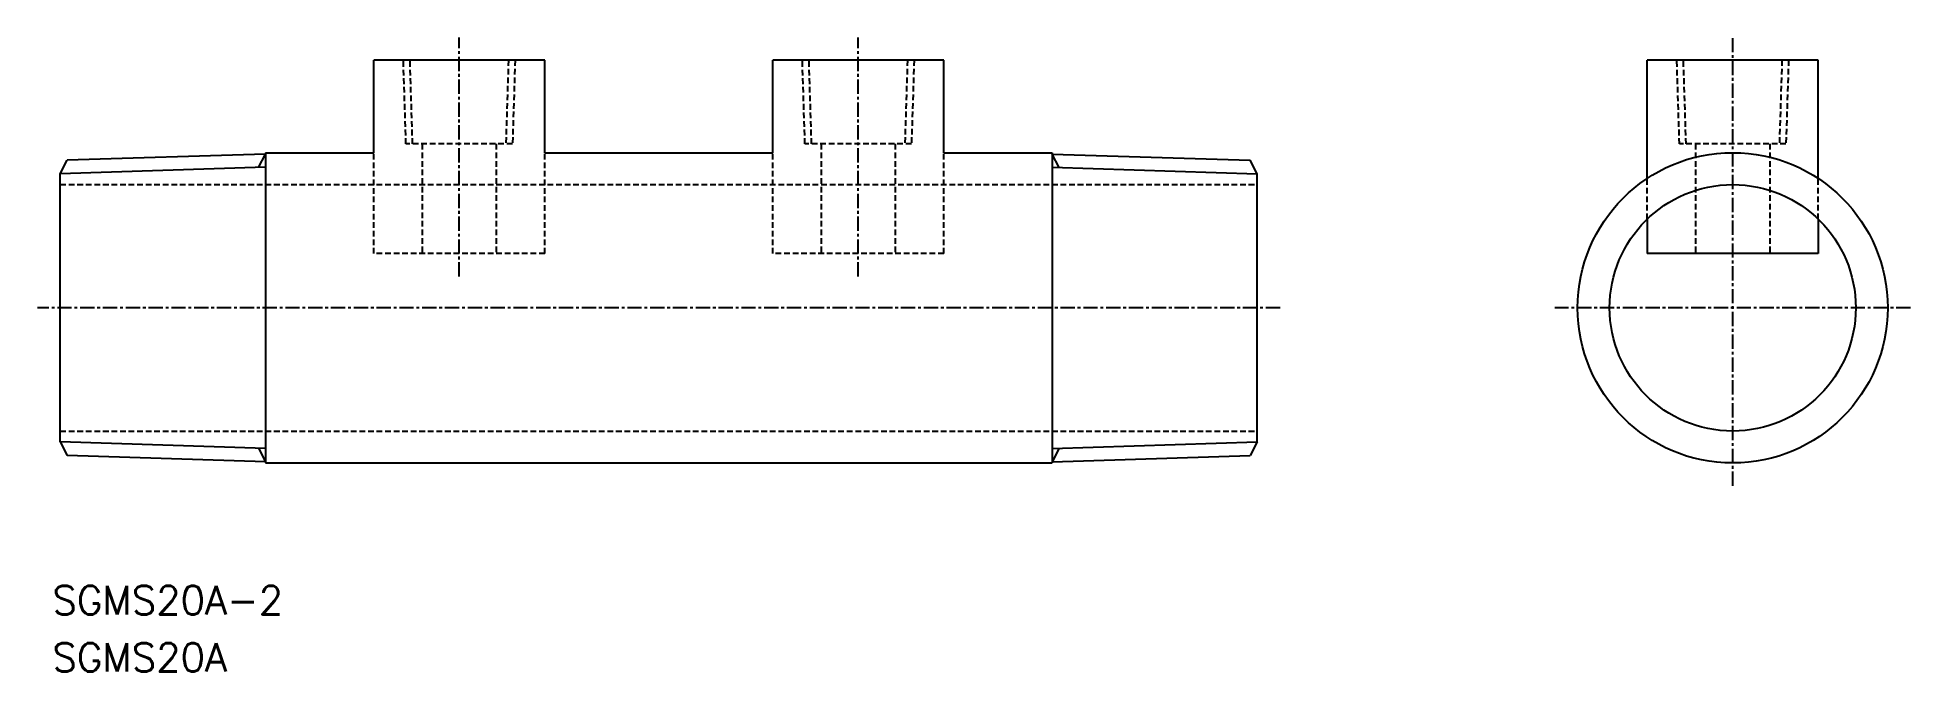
# Model space of a CAD drawing. Extents: x 70 to 235, y 79 to 135.
import ezdxf
from ezdxf.enums import TextEntityAlignment as Align

# ---------------------------------------------------------------- set-up
doc = ezdxf.new("R2010")
doc.units = 0
doc.linetypes.add('CENTER', pattern=[2, 1.25, -0.25, 0.25, -0.25])
doc.linetypes.add('DASHED', pattern=[0.75, 0.5, -0.25])
doc.layers.get('0').update_dxf_attribs({"linetype": 'CONTINUOUS'})
doc.layers.add('CENTER', color=1, linetype='CENTER')
doc.styles.get("Standard").update_dxf_attribs({"font": 'txt.shx', "bigfont": 'extfont.shx'})

msp = doc.modelspace()

# ---------------------------------------------------------------- linework, layer by layer
for p, q in [((99.99, 124.6), (99.99, 132.7)), ((114.99, 132.7), (99.99, 132.7)), ((114.99, 124.6), (114.99, 132.7)), ((149.99, 132.7), (134.99, 132.7)), ((134.99, 124.6), (134.99, 132.7)), ((149.99, 124.6), (149.99, 132.7)), ((211.7, 122.34), (211.7, 132.7)), ((226.7, 132.7), (211.7, 132.7)), ((226.7, 122.34), (226.7, 132.7)), ((72.49, 122.76), (73.11, 123.94)), ((90.49, 124.48), (73.11, 123.94)), ((90.49, 124.6), (99.99, 124.6)), ((90.49, 124.6), (90.49, 97.4)), ((114.99, 124.6), (134.99, 124.6)), ((149.99, 124.6), (159.49, 124.6)), ((159.49, 124.6), (159.49, 97.4)), ((159.49, 124.48), (176.88, 123.94)), ((177.49, 122.76), (176.88, 123.94)), ((72.49, 99.24), (72.49, 122.76)), ((177.49, 99.24), (177.49, 122.76)), ((72.49, 99.24), (73.11, 98.05)), ((177.49, 99.24), (176.88, 98.05)), ((90.49, 97.51), (73.11, 98.05)), ((90.49, 97.4), (159.49, 97.4)), ((159.49, 97.51), (176.88, 98.05))]:
    msp.add_line(p, q)
at = {"color": 3, "linetype": 'DASHED'}
for p, q in [((102.82, 125.37), (102.59, 132.7)), ((103.4, 125.37), (103.17, 132.7)), ((111.81, 132.7), (111.58, 125.37)), ((112.39, 132.7), (112.16, 125.37)), ((137.82, 125.37), (137.59, 132.7)), ((138.4, 125.37), (138.17, 132.7)), ((146.81, 132.7), (146.58, 125.37)), ((147.39, 132.7), (147.16, 125.37)), ((214.53, 125.37), (214.3, 132.7)), ((215.11, 125.37), (214.88, 132.7)), ((223.52, 132.7), (223.29, 125.37)), ((224.1, 132.7), (223.87, 125.37)), ((112.16, 125.37), (102.82, 125.37)), ((104.24, 125.37), (104.24, 115.75)), ((110.74, 125.37), (110.74, 115.75)), ((147.16, 125.37), (137.82, 125.37)), ((139.24, 125.37), (139.24, 115.75)), ((145.74, 125.37), (145.74, 115.75)), ((223.87, 125.37), (214.53, 125.37)), ((215.95, 125.37), (215.95, 115.75)), ((222.45, 125.37), (222.45, 115.75)), ((99.99, 115.75), (99.99, 124.6)), ((114.99, 115.75), (114.99, 124.6)), ((134.99, 115.75), (134.99, 124.6)), ((149.99, 115.75), (149.99, 124.6)), ((72.49, 121.8), (177.49, 121.8)), ((211.7, 118.77), (211.7, 122.34)), ((226.7, 118.77), (226.7, 122.34)), ((114.99, 115.75), (99.99, 115.75)), ((149.99, 115.75), (134.99, 115.75)), ((72.49, 100.2), (177.49, 100.2))]:
    msp.add_line(p, q, dxfattribs=at)
at = {"color": 3}
for p, q in [((90.49, 123.32), (72.49, 122.76)), ((89.88, 123.3), (90.49, 124.48)), ((160.11, 123.3), (159.49, 124.48)), ((159.49, 123.32), (177.49, 122.76)), ((90.49, 98.67), (72.49, 99.24)), ((89.88, 98.69), (90.49, 97.51)), ((159.49, 98.67), (177.49, 99.24)), ((160.11, 98.69), (159.49, 97.51))]:
    msp.add_line(p, q, dxfattribs=at)
at = {"color": 7, "linetype": 'CONTINUOUS'}
for p, q in [((211.7, 118.77), (211.7, 115.75)), ((226.7, 118.77), (226.7, 115.75)), ((226.7, 115.75), (211.7, 115.75))]:
    msp.add_line(p, q, dxfattribs=at)
msp.add_circle((219.2, 111), 13.6)
msp.add_circle((219.2, 111), 10.8, dxfattribs=at)
at = {"layer": 'CENTER', "linetype": 'CENTER'}
for p, q in [((107.49, 113.75), (107.49, 134.7)), ((142.49, 113.75), (142.49, 134.7)), ((219.2, 95.4), (219.2, 134.7)), ((179.49, 111), (70.49, 111)), ((234.8, 111), (203.6, 111))]:
    msp.add_line(p, q, dxfattribs=at)

# ---------------------------------------------------------------- texts
at = {"color": 7, "linetype": 'CONTINUOUS'}
for s, p in [('SGMS20A-2', (71.8, 85.37)), ('SGMS20A', (71.8, 80.37))]:
    msp.add_text(s, height=2.5, dxfattribs=at).set_placement(p, align=Align.MIDDLE_LEFT)

doc.saveas('drawing.dxf')
